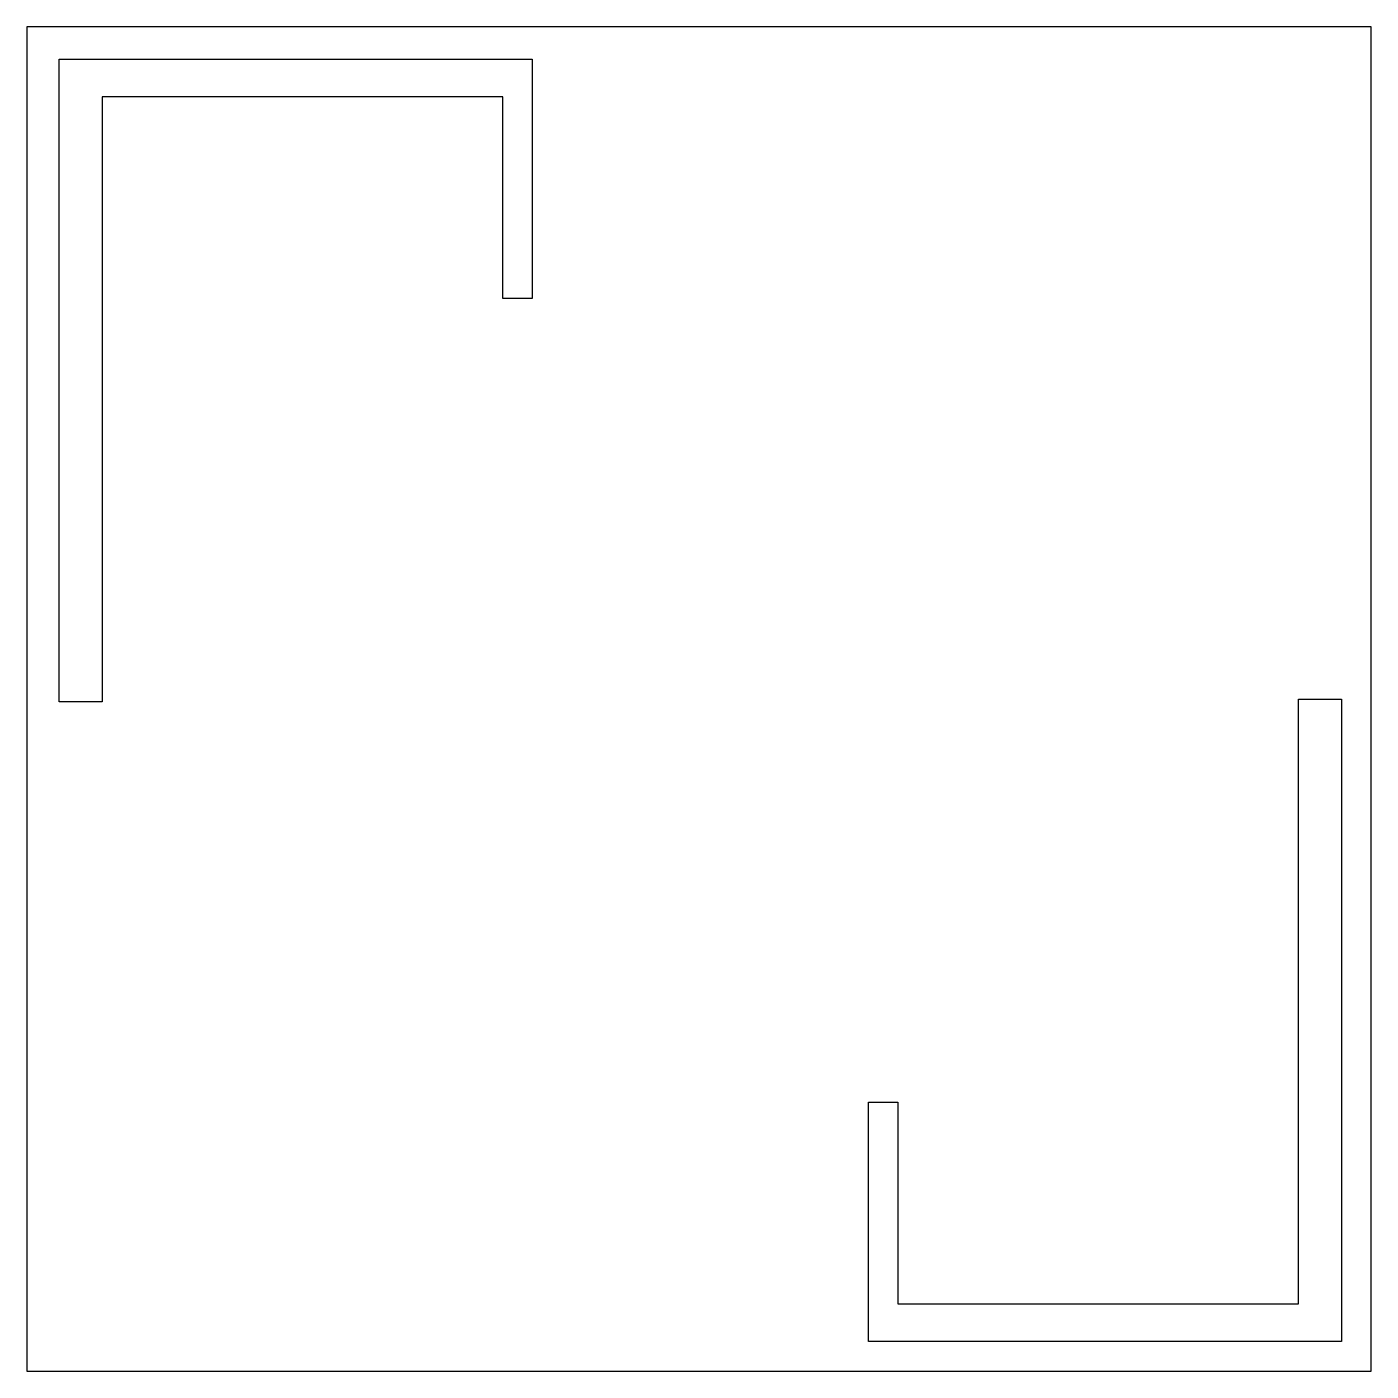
# Model space of a CAD drawing. Extents: x 0 to 500, y 0 to 500.
import ezdxf

# ---------------------------------------------------------------- set-up
doc = ezdxf.new("R2010")
doc.units = 0

msp = doc.modelspace()

# ---------------------------------------------------------------- linework, layer by layer
for points in [[(0, 250), (0, 0), (250, 0), (500, 0), (500, 250), (500, 500), (250, 500), (0, 500)], [(188, 443.5), (188, 399), (182.5, 399), (177, 399), (177, 436.5), (177, 474), (102.5, 474), (28, 474), (28, 361.5), (28, 249), (20, 249), (12, 249), (12, 368.5), (12, 488), (100, 488), (188, 488)], [(489, 130.5), (489, 11), (401, 11), (313, 11), (313, 55.5), (313, 100), (318.5, 100), (324, 100), (324, 62.5), (324, 25), (398.5, 25), (473, 25), (473, 137.5), (473, 250), (481, 250), (489, 250)]]:
    msp.add_lwpolyline(points, close=True)

doc.saveas('drawing.dxf')
